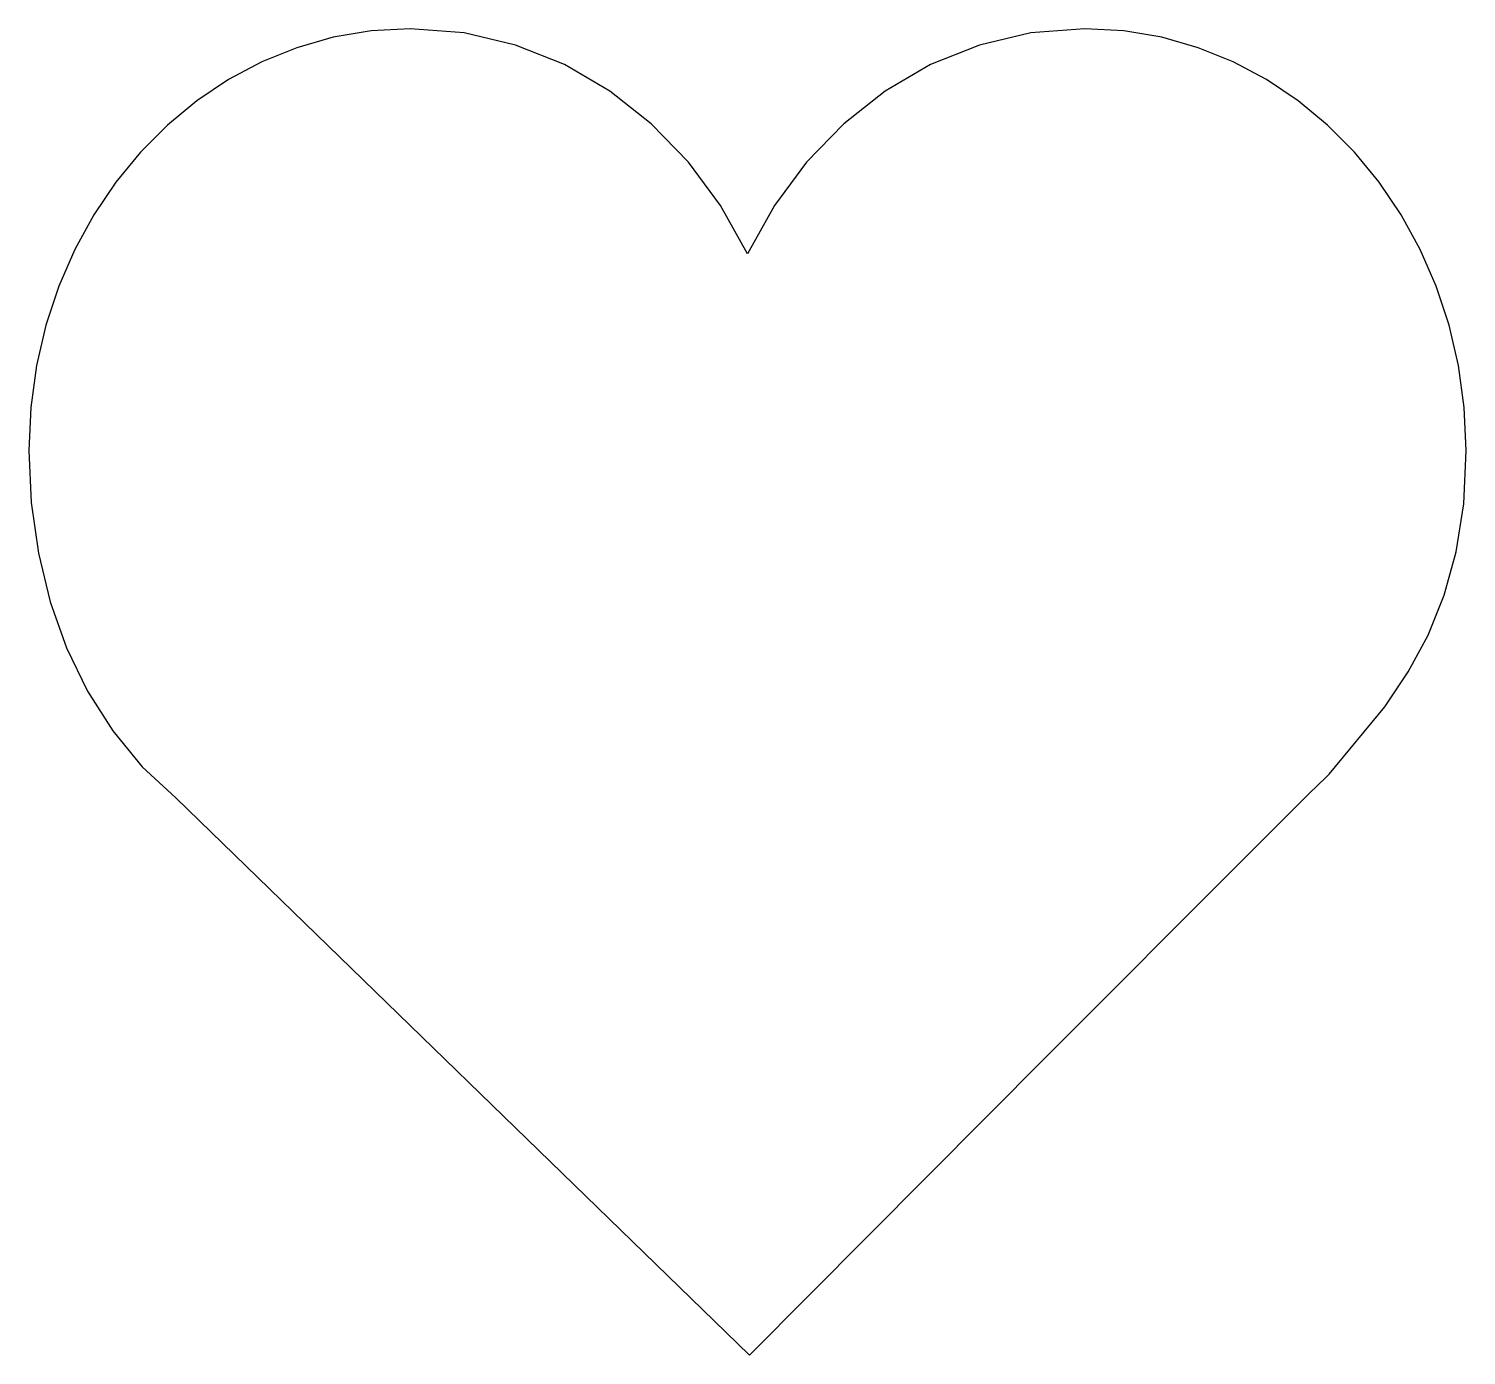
# Model space of a CAD drawing. Extents: x 65.8 to 138.4, y 136.9 to 203.8.
import ezdxf

# ---------------------------------------------------------------- set-up
doc = ezdxf.new("R2010")
doc.units = 0

msp = doc.modelspace()

# ---------------------------------------------------------------- linework, layer by layer
at = {"layer": 'OBJECTS'}
for p, q in [((81.188809, 203.400074), (79.343654, 202.875582)), ((83.100507, 203.722616), (81.188809, 203.400074)), ((85.069069, 203.832508), (83.100507, 203.722616)), ((87.78902, 203.621612), (85.069069, 203.832508)), ((90.391756, 203.008082), (87.78902, 203.621612)), ((116.403533, 203.621612), (113.800649, 203.008082)), ((119.123788, 203.832508), (116.403533, 203.621612)), ((121.09223, 203.722616), (119.123788, 203.832508)), ((123.00383, 203.400074), (121.09223, 203.722616)), ((124.848909, 202.875582), (123.00383, 203.400074)), ((79.343654, 202.875582), (77.57472, 202.159839)), ((92.851377, 202.020655), (90.391756, 203.008082)), ((113.800649, 203.008082), (111.340996, 202.020655)), ((126.617785, 202.159839), (124.848909, 202.875582)), ((77.57472, 202.159839), (75.891684, 201.263544)), ((95.141984, 200.688065), (92.851377, 202.020655)), ((111.340996, 202.020655), (109.050433, 200.688065)), ((128.300779, 201.263544), (126.617785, 202.159839)), ((75.891684, 201.263544), (74.304225, 200.197397)), ((129.88821, 200.197397), (128.300779, 201.263544)), ((97.237674, 199.039051), (95.141984, 200.688065)), ((109.050433, 200.688065), (106.954818, 199.039051)), ((74.304225, 200.197397), (72.822021, 198.972099)), ((131.3704, 198.972099), (129.88821, 200.197397)), ((72.822021, 198.972099), (71.454749, 197.598347)), ((99.11255, 197.102347), (97.237674, 199.039051)), ((106.954818, 199.039051), (105.08001, 197.102347)), ((132.737667, 197.598347), (131.3704, 198.972099)), ((71.454749, 197.598347), (70.212088, 196.086843)), ((133.980332, 196.086843), (132.737667, 197.598347)), ((100.740709, 194.90669), (99.11255, 197.102347)), ((105.08001, 197.102347), (103.451868, 194.90669)), ((70.212088, 196.086843), (69.103715, 194.448286)), ((135.088715, 194.448286), (133.980332, 196.086843)), ((102.096252, 192.480817), (100.740709, 194.90669)), ((103.451868, 194.90669), (102.096252, 192.480817)), ((69.103715, 194.448286), (68.139309, 192.693375)), ((136.053135, 192.693375), (135.088715, 194.448286)), ((68.139309, 192.693375), (67.328547, 190.832809)), ((136.863913, 190.832809), (136.053135, 192.693375)), ((67.328547, 190.832809), (66.681108, 188.87729)), ((137.511369, 188.87729), (136.863913, 190.832809)), ((66.681108, 188.87729), (66.206669, 186.837515)), ((137.985822, 186.837515), (137.511369, 188.87729)), ((66.206669, 186.837515), (65.914908, 184.724185)), ((138.277592, 184.724185), (137.985822, 186.837515)), ((65.914908, 184.724185), (65.815504, 182.548)), ((138.377, 182.548), (138.277592, 184.724185)), ((65.815504, 182.548), (65.93769, 179.923104)), ((138.246894, 179.852999), (138.377, 182.548)), ((65.93769, 179.923104), (66.300728, 177.369274)), ((137.869154, 177.43106), (138.246894, 179.852999)), ((66.300728, 177.369274), (66.899346, 174.912827)), ((137.262649, 175.238804), (137.869154, 177.43106)), ((66.899346, 174.912827), (67.728267, 172.580081)), ((136.446246, 173.232853), (137.262649, 175.238804)), ((135.438814, 171.369826), (136.446246, 173.232853)), ((67.728267, 172.580081), (68.782216, 170.397354)), ((134.259221, 169.606345), (135.438814, 171.369826)), ((68.782216, 170.397354), (70.055918, 168.390964)), ((131.459023, 166.204501), (134.259221, 169.606345)), ((70.055918, 168.390964), (71.544098, 166.587228)), ((71.544098, 166.587228), (73.241481, 165.012464)), ((131.285005, 166.047634), (131.459023, 166.204501)), ((130.470961, 165.244992), (131.285005, 166.047634)), ((73.241481, 165.012464), (102.193972, 136.882652)), ((127.282242, 162.064386), (130.470961, 165.244992)), ((117.178394, 151.935954), (127.282242, 162.064386)), ((102.193972, 136.882652), (117.178394, 151.935954))]:
    msp.add_line(p, q, dxfattribs=at)

doc.saveas('drawing.dxf')
